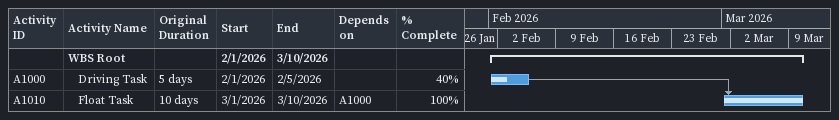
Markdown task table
| ID | Level | Task | Original duration | Start | Finish | Predecessors | % complete |
|---|---|---|---|---|---|---|---|
|  | 1 | **WBS Root** |  | 2026-02-01 | 2026-03-10 |  |  |
| A1000 | 2 | Driving Task | 5d | 2026-02-01 | 2026-02-05 |  | 40 |
| A1010 | 2 | Float Task | 10d | 2026-03-01 | 2026-03-10 | A1000 | 100 |
